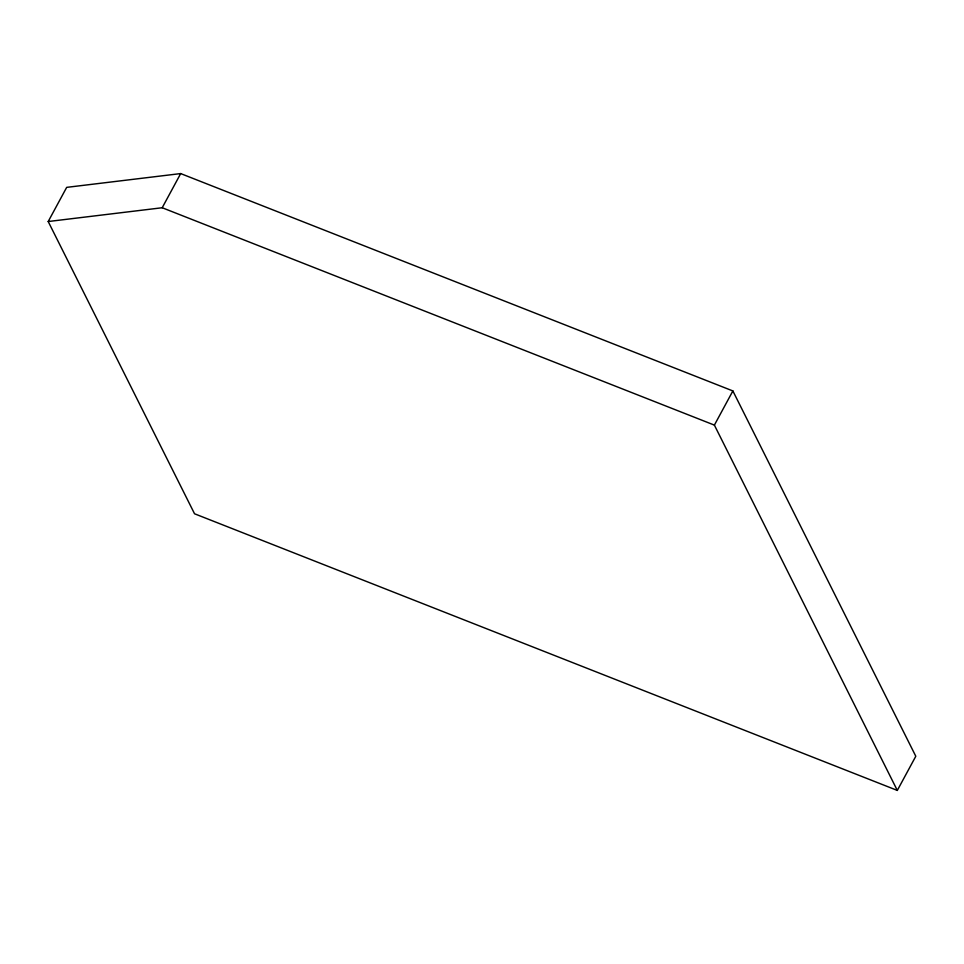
<?xml version="1.0" encoding="UTF-8"?>
<svg xmlns="http://www.w3.org/2000/svg" width="964" height="964" viewBox="0 0 964 964"><rect width="100%" height="100%" fill="white"/><g stroke="black" fill="none" stroke-linecap="round" stroke-linejoin="round"><path stroke-width="1.45" d="M48.2 221.527L66.685 187.365L180.69 173.58L732.869 390.938L915.8 756.258L897.315 790.42L194.547 513.776L48.2 221.527L162.205 207.742L714.384 425.112L897.315 790.42M162.205 207.742L180.69 173.58M714.384 425.112L732.869 390.938"/></g></svg>
